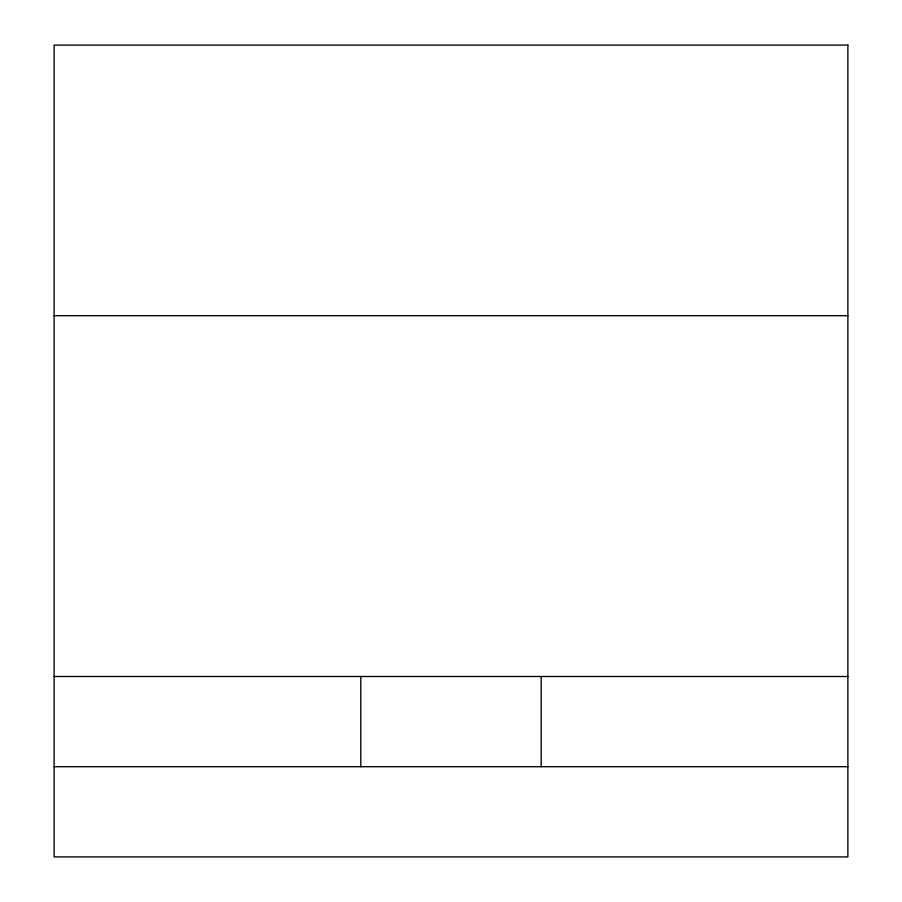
<?xml version="1.0" encoding="UTF-8"?>
<svg xmlns="http://www.w3.org/2000/svg" width="902" height="902" viewBox="0 0 902 902"><rect width="100%" height="100%" fill="white"/><g stroke="black" fill="none" stroke-linecap="round" stroke-linejoin="round"><path stroke-width="1.35" d="M54.12 315.7L847.88 315.7M54.12 676.5L847.88 676.5M54.12 766.7L847.88 766.7M541.2 676.5L541.2 766.7M360.8 676.5L360.8 766.7M847.88 45.1L54.12 45.1L54.12 856.9L847.88 856.9L847.88 45.1"/></g></svg>
